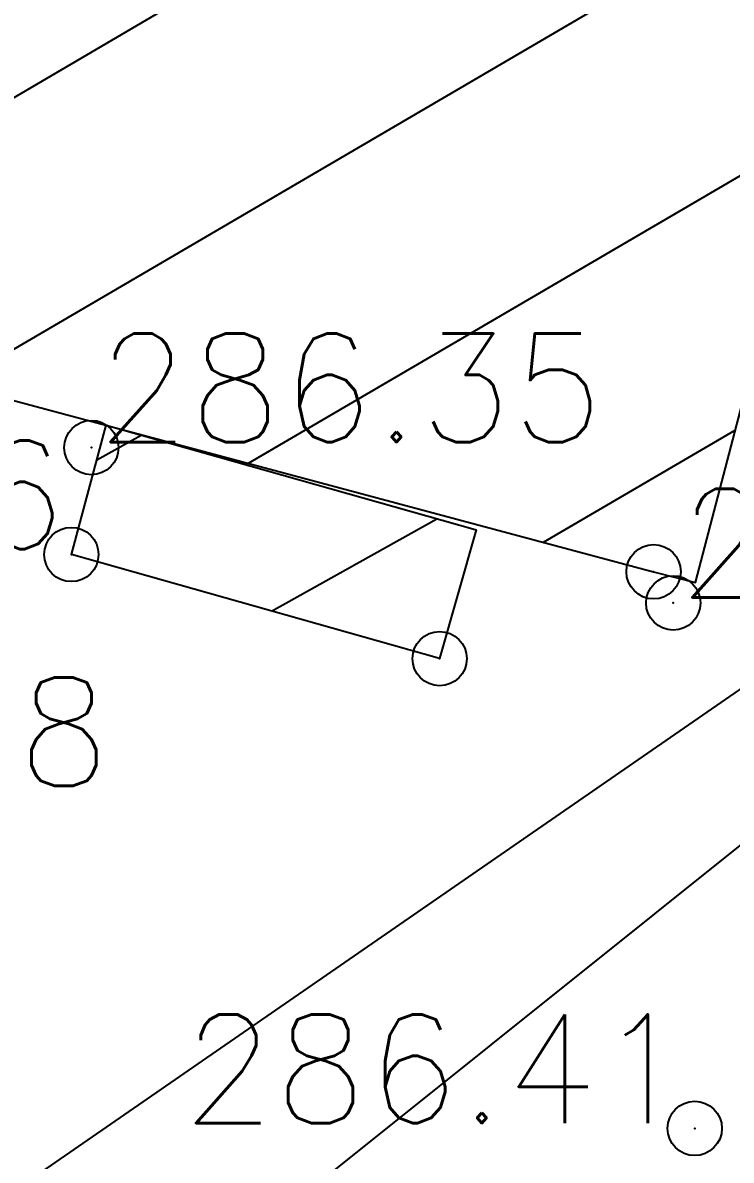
# Model space of a CAD drawing. Header units: millimetres. Extents: x 524954 to 526204, y 9523489 to 9524010.
# Drawn here: x 525925.24 to 525931.76, y 9523714.49 to 9523724.97 of the extents above; entities that cross this region are included whole.
import ezdxf
from ezdxf.enums import TextEntityAlignment as Align

# ---------------------------------------------------------------- set-up
doc = ezdxf.new("R2010")
doc.units = ezdxf.units.MM
doc.header["$PDMODE"] = 32
doc.header["$PDSIZE"] = 0.5
for name, color, linetype in [('Bati', 6, 'Continuous'), ('Bati_H', 1, 'Continuous'), ('PLUME_5', 6, 'Continuous'), ('PLUME_6', 2, 'Continuous'), ('TopoAlt', 3, 'Continuous'), ('TOPOJIS', 7, 'Continuous')]:
    doc.layers.add(name, color=color, linetype=linetype)
doc.styles.add('Simplex 1.0', font='Simplex.shx', dxfattribs={"width": 0.99, "height": 1})

# ---------------------------------------------------------------- blocks, each defined once
blk = doc.blocks.new('TCPOINT M')
at = {"color": 0}
blk.add_point((0, 0), dxfattribs=at)
at = {"layer": 'TopoAlt', "style": 'Simplex 1.0', "width": 0.99}
blk.add_attdef('ALT', (0.15, 0.15), '', height=1, dxfattribs=at)

msp = doc.modelspace()

# ---------------------------------------------------------------- hatches: boundary and pattern name
at = {"layer": 'Bati_H'}
h = msp.add_hatch(dxfattribs=at)
h.set_pattern_fill('_U', color=256, scale=2, angle=210.3441, style=0, pattern_type=0)
h.set_pattern_definition([(210.344134748, (0, 0), (1.01038508956, -1.7260133171), [])])
h.paths.add_polyline_path([(525935.33, 9523734.728), (525907.673, 9523741.961), (525906.007, 9523742.396), (525905.528, 9523740.754), (525901.447, 9523741.794), (525898.469, 9523730.541), (525902.597, 9523729.664), (525902.123, 9523727.661), (525931.044, 9523719.911), (525931.429, 9523719.811)])
h = msp.add_hatch(dxfattribs=at)
h.set_pattern_fill('_U', color=256, scale=2, angle=209.1917, style=0, pattern_type=0)
h.set_pattern_definition([(209.191741695, (0, 0), (0.97546767158, -1.74598477133), [])])
h.paths.add_polyline_path([(525929.075, 9523719.111), (525925.685, 9523720.07), (525926.004, 9523721.262), (525929.401, 9523720.3), (525929.411, 9523720.297)])

# ---------------------------------------------------------------- linework, layer by layer
at = {"layer": 'Bati', "flags": 128}
for points in [[(525935.33, 9523734.728), (525907.673, 9523741.961), (525906.007, 9523742.396), (525905.528, 9523740.754), (525901.447, 9523741.794), (525898.469, 9523730.541), (525902.597, 9523729.664), (525902.123, 9523727.661), (525931.044, 9523719.911), (525931.429, 9523719.811)], [(525929.075, 9523719.111), (525925.685, 9523720.07), (525926.004, 9523721.262), (525929.401, 9523720.3), (525929.411, 9523720.297)]]:
    msp.add_lwpolyline(points, close=True, dxfattribs=at)
at = {"layer": 'PLUME_5'}
msp.add_lwpolyline([(525955.77, 9523736.717), (525948.228, 9523730.15), (525940.65, 9523724.083), (525940.65, 9523724.083), (525932.573, 9523717.978), (525924.994, 9523711.911), (525916.844, 9523706.804), (525916.881, 9523706.305), (525908.731, 9523701.198), (525900.119, 9523695.556), (525891.969, 9523690.449), (525891.969, 9523690.449), (525883.284, 9523685.805), (525874.636, 9523680.662)], dxfattribs=at)
at = {"layer": 'PLUME_6'}
msp.add_lwpolyline([(525954.7, 9523737.641), (525947.121, 9523731.574), (525939.543, 9523725.506), (525939.58, 9523725.007), (525932.001, 9523718.939), (525923.888, 9523713.334), (525916.273, 9523707.765), (525915.774, 9523707.728), (525907.661, 9523702.123), (525899.511, 9523697.016), (525891.361, 9523691.909), (525891.361, 9523691.909), (525882.713, 9523686.766), (525874.028, 9523682.121)], dxfattribs=at)

# ---------------------------------------------------------------- block references
at = {"layer": 'TOPOJIS'}
ref = msp.add_blockref('TCPOINT M', (525925.869, 9523721.055, 286.35), dxfattribs=at)
ref.add_attrib('ALT', '286.35', (525925.919, 9523721.105, 286.35), dxfattribs={"layer": 'TopoAlt', "height": 1, "style": 'Simplex 1.0', "width": 0.99})
ref = msp.add_blockref('TCPOINT M', (525925.685, 9523720.07, 286.26), dxfattribs=at)
ref.add_attrib('ALT', '286.26', dxfattribs={"layer": 'TopoAlt', "height": 1, "style": 'Simplex 1.0', "width": 0.99}).set_placement((525925.635, 9523720.12, 286.26), align=Align.RIGHT)
ref = msp.add_blockref('TCPOINT M', (525931.225, 9523719.624, 286.34), dxfattribs=at)
ref.add_attrib('ALT', '286.34', (525931.275, 9523719.674, 286.34), dxfattribs={"layer": 'TopoAlt', "height": 1, "style": 'Simplex 1.0', "width": 0.99})
for p in [(525931.044, 9523719.911, 286.34), (525929.075, 9523719.111, 286.29)]:
    msp.add_blockref('TCPOINT M', p, dxfattribs=at)
ref = msp.add_blockref('TCPOINT M', (525921.322, 9523717.888, 286.28), dxfattribs=at)
ref.add_attrib('ALT', '286.28', (525921.372, 9523717.938, 286.28), dxfattribs={"layer": 'TopoAlt', "height": 1, "style": 'Simplex 1.0', "width": 0.99})
ref = msp.add_blockref('TCPOINT M', (525931.423, 9523714.784, 286.41), dxfattribs=at)
ref.add_attrib('ALT', '286.41', dxfattribs={"layer": 'TopoAlt', "height": 1, "style": 'Simplex 1.0', "width": 0.99}).set_placement((525931.373, 9523714.834, 286.41), align=Align.RIGHT)

doc.saveas('drawing.dxf')
